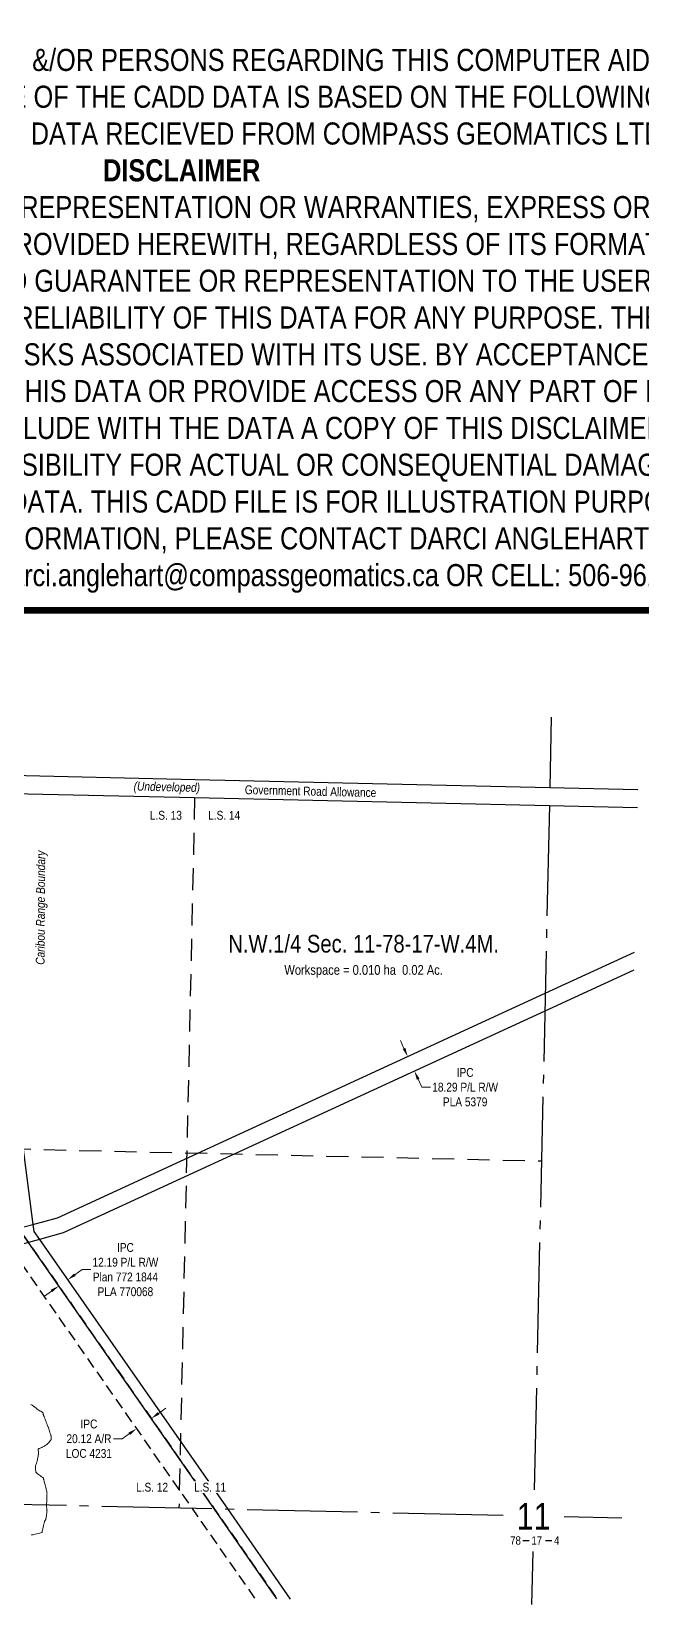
# Model space of a CAD drawing. Extents: x 402313 to 405098, y 6178605 to 6180387.
# Drawn here: x 403474 to 404166, y 6178605 to 6180387 of the extents above; entities that cross this region are included whole.
import ezdxf
from ezdxf.enums import TextEntityAlignment as Align

# ---------------------------------------------------------------- set-up
doc = ezdxf.new("R2010")
doc.units = 0
doc.header["$LTSCALE"] = 5
doc.header["$PDSIZE"] = 0.5
for name, pattern in [('DASHDOT2', [12.7, 6.35, -3.175, 0, -3.175]), ('foc-ACCESSROAD', [3.75, 2.5, -1.25]), ('foc-LSD', [8, 5, -3]), ('foc-QUARTERLINE', [33, 25, -3, 2, -3])]:
    doc.linetypes.add(name, pattern=pattern)
doc.layers.get('Defpoints').update_dxf_attribs({"color": 9})
for name, color, linetype in [('10', 1, 'Continuous'), ('9', 3, 'Continuous'), ('AS-WILDLIFE', 131, 'DASHDOT2'), ('C-AR', 13, 'foc-ACCESSROAD'), ('C-RW', 13, 'Continuous'), ('C-SYMBOL', 7, 'Continuous'), ('L-AREAREQUIRED', 7, 'Continuous'), ('L-ROAD-T', 7, 'Continuous'), ('L-SEC', 7, 'Continuous'), ('L-SECLBL', 7, 'Continuous'), ('L-SECQ', 8, 'foc-QUARTERLINE'), ('L-SECTION-LSD', 7, 'foc-LSD')]:
    doc.layers.add(name, color=color, linetype=linetype)
for name, color, linetype, lineweight in [('C-AR-T', 13, 'Continuous', 9), ('C-RW-T', 13, 'Continuous', 9), ('T-ELEVATION', 48, 'Continuous', 18), ('T-TEXT', 48, 'Continuous', 18)]:
    doc.layers.add(name, color=color, linetype=linetype, lineweight=lineweight)
doc.layers.add('DISCLAIMER', color=7, linetype='Continuous', plot=False)
doc.styles.add('100L', font='ARIALN.TTF', dxfattribs={"height": 11})
doc.styles.add('175L', font='ARIALN.TTF', dxfattribs={"height": 20})
doc.styles.add('240', font='ARIALN.TTF', dxfattribs={"height": 30})
doc.styles.add('80', font='ARIALN.TTF', dxfattribs={"height": 10})
doc.styles.add('80CG', font='ARIALN.TTF', dxfattribs={"height": 10})
doc.styles.add('80L', font='ARIALN.TTF', dxfattribs={"height": 10})
doc.styles.add('80LS', font='ARIALNI.TTF', dxfattribs={"height": 10})
doc.styles.add('SIMPLEX', font='ARIALN.TTF')
doc.dimstyles.new('Compass 5 000', dxfattribs={"dimscale": 5, "dimtxt": 9, "dimasz": 2, "dimexe": 0.2, "dimexo": 0.0625, "dimgap": 0.5, "dimtad": 0, "dimtih": 1, "dimtoh": 1, "dimzin": 0, "dimdsep": 46, "dimtxsty": '80CG', "dimcen": 0.1, "dimse1": 1, "dimse2": 1, "dimclrd": 256, "dimclrt": 256, "dimaunit": 1, "dimadec": 4, "dimazin": 0, "dimtfac": 0.06, "dimtofl": 0, "dimtmove": 0, "dimatfit": 1, "dimfxl": 0.2, "dimtolj": 1, "dimtzin": 0, "dimlwd": -1, "dimarcsym": 0})

# ---------------------------------------------------------------- blocks, each defined once
blk = doc.blocks.new('L-SECLBL')
at = {"layer": '9', "color": 7}
for p, q in [((-5.1, -27.8), (-12.3, -27.8)), ((20.7, -27.8), (13.5, -27.8))]:
    blk.add_line(p, q, dxfattribs=at)
at = {"layer": '10', "color": 2, "style": 'SIMPLEX'}
blk.add_attdef('SEC', text='', height=30, dxfattribs=at).set_placement((0, 0), align=Align.MIDDLE)
at = {"layer": '10', "color": 5, "style": '80L'}
blk.add_attdef('TWP', text='', height=9.5, dxfattribs=at).set_placement((-14.4, -27.4), align=Align.MIDDLE_RIGHT)
blk.add_attdef('RGE', text='', height=9.5, dxfattribs=at).set_placement((3.6, -27.4), align=Align.MIDDLE_CENTER)
blk.add_attdef('MER', text='', height=9.5, dxfattribs=at).set_placement((23.2, -27.4), align=Align.MIDDLE_LEFT)
blk = doc.blocks.new('*D493')
at = {"layer": 'C-RW-T', "transparency": 16777216}
for p, q in [((403896.5, 6179234.9), (403892.4, 6179243.9)), ((403912.6, 6179200.1), (403916.7, 6179191)), ((403916.7, 6179191), (403926.7, 6179191))]:
    blk.add_line(p, q, dxfattribs=at)
for points in [[(403898.1, 6179235.6), (403895, 6179234.2), (403900.7, 6179225.8)], [(403914.1, 6179200.8), (403911, 6179199.4), (403908.4, 6179209.2)]]:
    blk.add_solid(points, dxfattribs=at)
at = {"layer": 'Defpoints', "color": 0, "transparency": 16777216}
for p in [(403915.3, 6179232.5), (403922.9, 6179215.9), (403908.4, 6179209.2)]:
    blk.add_point(p, dxfattribs=at)
at = {"layer": 'C-RW-T', "transparency": 16777216, "insert": (403965.8, 6179191), "char_height": 10, "attachment_point": 5, "style": '80CG'}
blk.add_mtext('\\A1;IPC\\P18.29 P/L R/W\\PPLA 5379', dxfattribs=at)
blk = doc.blocks.new('*D494')
at = {"layer": 'C-RW-T', "transparency": 16777216}
for p, q in [((403523.6, 6178978.7), (403531.8, 6178984.4)), ((403531.8, 6178984.4), (403541.8, 6178984.4)), ((403497.2, 6178960.2), (403489, 6178954.5))]:
    blk.add_line(p, q, dxfattribs=at)
for points in [[(403496.2, 6178961.6), (403498.1, 6178958.9), (403505.4, 6178966)], [(403522.6, 6178980), (403524.5, 6178977.3), (403515.4, 6178972.9)]]:
    blk.add_solid(points, dxfattribs=at)
at = {"layer": 'Defpoints', "color": 0, "transparency": 16777216}
for p in [(403515.4, 6178972.9), (403628.5, 6178789.6), (403638.4, 6178796.6)]:
    blk.add_point(p, dxfattribs=at)
at = {"layer": 'C-RW-T', "transparency": 16777216, "insert": (403580.8, 6178984.4), "char_height": 10, "attachment_point": 5, "style": '80CG'}
blk.add_mtext('\\A1;IPC\\P12.19 P/L R/W\\PPlan 772 1844\\PPLA 770068', dxfattribs=at)
blk = doc.blocks.new('*D495')
at = {"layer": 'C-AR-T', "transparency": 16777216}
for p, q in [((403618.3, 6178821.6), (403626.5, 6178827.4)), ((403577.2, 6178792.9), (403567.2, 6178792.9)), ((403585.4, 6178798.7), (403577.2, 6178792.9))]:
    blk.add_line(p, q, dxfattribs=at)
for points in [[(403617.3, 6178823), (403619.3, 6178820.3), (403610.1, 6178815.9)], [(403584.4, 6178800), (403586.4, 6178797.3), (403593.6, 6178804.4)]]:
    blk.add_solid(points, dxfattribs=at)
at = {"layer": 'Defpoints', "color": 0, "transparency": 16777216}
for p in [(403593.6, 6178804.4), (403613.8, 6178810.6), (403597.3, 6178799)]:
    blk.add_point(p, dxfattribs=at)
at = {"layer": 'C-AR-T', "transparency": 16777216, "insert": (403539.5, 6178792.9), "char_height": 10, "attachment_point": 5, "style": '80CG'}
blk.add_mtext('\\A1;IPC\\P20.12 A/R\\PLOC 4231', dxfattribs=at)
blk = doc.blocks.new('Disclaimer_Legal')
at = {"layer": 'DISCLAIMER', "color": 254, "flags": 128}
blk.add_lwpolyline([(-3612.9, -1104.6, 37.5, 37.5, 0), (4096.1, -1104.6, 37.5, 37.5, 0.414214), (4171.1, -1029.6, 37.5, 37.5, 0), (4171.1, 2078.7, 37.5, 0, 0.414214), (4096.1, 2153.7, 0, 0, 0), (-3612.9, 2153.7, 0, 0, 0.414214), (-3687.9, 2078.7, 0, 0, 0), (-3687.9, -1029.6, 0, 37.5, 0.414214)], format="xyseb", close=True, dxfattribs=at)
at = {"layer": 'DISCLAIMER', "color": 254, "insert": (241.6, 533.9), "char_height": 125, "width": 7717.568, "attachment_point": 5, "style": '80'}
blk.add_mtext('NOTICE TO THE CORPORATION, PERSON &/OR PERSONS REGARDING THIS COMPUTER AIDED DESIGN AND DRAFTING (CADD) FILES. ACCEPTANCE OF THE CADD DATA IS BASED ON THE FOLLOWING DISCLAIMER WHICH COVERS ALL CADD DATA RECIEVED FROM COMPASS GEOMATICS LTD.\\P{\\fArial Narrow|b1|i0|c0|p34;DISCLAIMER}\\PCOMPASS GEOMATICS LTD. MAKES NO REPRESENTATION OR WARRANTIES, EXPRESS OR IMPLIED, WITH RESPECT TO THE REUSE OF THE DATA PROVIDED HEREWITH, REGARDLESS OF ITS FORMAT OR THE MEANS OF ITS TRANSMISSION. THERE IS NO GUARANTEE OR REPRESENTATION TO THE USER AS TO THE ACCURACY, CURRENCY, SUITABILITY OR RELIABILITY OF THIS DATA FOR ANY PURPOSE. THE USER ACCEPTS THE DATA "AS IS", AND ASSUMES ALL RISKS ASSOCIATED WITH ITS USE. BY ACCEPTANCE OF THIS DATA, THE USER AGREES NOT TO TRANSMIT THIS DATA OR PROVIDE ACCESS OR ANY PART OF IT TO ANOTHER PARTY UNLESS THE USER SHALL INCLUDE WITH THE DATA A COPY OF THIS DISCLAIMER. COMPASS GEOMATICS LTD. ASSUMES NO RESPONSIBILITY FOR ACTUAL OR CONSEQUENTIAL DAMAGE AS A RESULT OF ANY USER\'S RELIANCE ON THIS DATA. THIS CADD FILE IS FOR ILLUSTRATION PURPOSES ONLY.\\PIF YOU REQUIRE MORE ACCURATE INFORMATION, PLEASE CONTACT DARCI ANGLEHART AT COMPASS GEOMATICS LTD. VIA EMAIL: darci.anglehart@compassgeomatics.ca OR CELL: 506-961-7292', dxfattribs=at)

msp = doc.modelspace()

# ---------------------------------------------------------------- linework, layer by layer
at = {"layer": 'C-AR', "flags": 128}
msp.add_lwpolyline([(403727.664, 6178612.337), (403665.173, 6178701.86), (403656.745, 6178713.926), (403450.33, 6179009.64), (403439.212, 6179025.568), (403435.509, 6179030.873), (403427.512, 6179042.329), (403427.274, 6179044.168), (403400.445, 6179251.031), (403255.185, 6179430.978), (403255.856, 6179462.181), (403419.668, 6179259.251), (403446.848, 6179049.686), (403456.122, 6179036.496), (403459.826, 6179031.19), (403465.403, 6179023.201), (403470.944, 6179015.263), (403681.681, 6178713.355), (403752.597, 6178611.767)], dxfattribs=at)
at = {"layer": 'C-RW'}
for points in [[(403752.597, 6178611.767), (403681.681, 6178713.355), (403470.944, 6179015.263), (403465.403, 6179023.201), (403464.211, 6179032.388), (403459.826, 6179031.19), (403439.212, 6179025.568), (403245.334, 6178972.678), (403245.471, 6178979.032), (403435.509, 6179030.873), (403456.122, 6179036.496), (403463.42, 6179038.487), (403433.994, 6179265.376), (403256.356, 6179485.432), (403256.762, 6179504.335), (403445.639, 6179270.354), (403476.082, 6179035.625), (403477.106, 6179027.729), (403483.43, 6179018.669), (403696.786, 6178713.01), (403767.702, 6178611.421)], [(404157.068, 6179323.576), (404056.048, 6179277.099), (403510.236, 6179025.982), (403483.43, 6179018.669), (403470.944, 6179015.263), (403450.331, 6179009.64), (403244.924, 6178953.606), (403245.334, 6178972.678), (403439.212, 6179025.568), (403459.826, 6179031.19), (403464.211, 6179032.387), (403476.082, 6179035.625), (403503.963, 6179043.231), (404056.5, 6179297.442), (404157.52, 6179343.919)]]:
    msp.add_lwpolyline(points, dxfattribs=at)
at = {"layer": 'L-SEC'}
for p, q in [((403659.685, 6179539.176), (403257.706, 6179548.255)), ((404061.661, 6179530.096), (403659.685, 6179539.176)), ((403257.274, 6179528.15), (403659.247, 6179519.07)), ((403659.247, 6179519.07), (404061.22, 6179509.991)), ((404161.604, 6179527.837), (404061.661, 6179530.096)), ((404061.22, 6179509.991), (404161.157, 6179507.732))]:
    msp.add_line(p, q, dxfattribs=at)
at = {"layer": 'L-SECQ'}
for p, q in [((404063.413, 6179609.93), (404061.661, 6179530.096)), ((404061.22, 6179509.991), (404044.014, 6178735.103)), ((404008.83, 6178705.894), (403239.978, 6178723.472)), ((404143.286, 6178702.82), (404078.096, 6178704.311)), ((404042.46, 6178665.12), (404041.129, 6178605.171))]:
    msp.add_line(p, q, dxfattribs=at)
at = {"layer": 'L-SECTION-LSD'}
for p, q in [((403659.247, 6179519.07), (403641.455, 6178714.294)), ((403248.625, 6179125.811), (404052.284, 6179107.546))]:
    msp.add_line(p, q, dxfattribs=at)
at = {"layer": 'T-ELEVATION', "linetype": 'Continuous', "lineweight": 15, "elevation": 555}
msp.add_lwpolyline([(403474.3, 6178683.866), (403474.767, 6178683.985), (403475.75, 6178684.228), (403477.116, 6178684.563), (403478.732, 6178684.957), (403480.464, 6178685.379), (403482.181, 6178685.796), (403483.748, 6178686.177), (403485.033, 6178686.488), (403485.903, 6178686.699), (403486.226, 6178686.777), (403486.307, 6178686.777), (403486.384, 6178686.781), (403486.394, 6178686.858), (403486.401, 6178686.94), (403486.471, 6178687.268), (403486.662, 6178688.155), (403486.944, 6178689.465), (403487.29, 6178691.061), (403487.67, 6178692.809), (403488.057, 6178694.573), (403488.42, 6178696.217), (403488.733, 6178697.606), (403488.967, 6178698.603), (403489.092, 6178699.073), (403489.269, 6178699.435), (403489.557, 6178699.935), (403489.901, 6178700.505), (403490.242, 6178701.075), (403490.525, 6178701.576), (403490.692, 6178701.94), (403490.783, 6178702.366), (403490.925, 6178703.209), (403491.101, 6178704.352), (403491.295, 6178705.685), (403491.491, 6178707.091), (403491.674, 6178708.458), (403491.826, 6178709.673), (403491.933, 6178710.62), (403491.977, 6178711.188), (403491.957, 6178711.774), (403491.888, 6178712.595), (403491.789, 6178713.557), (403491.677, 6178714.567), (403491.572, 6178715.53), (403491.491, 6178716.352), (403491.453, 6178716.94), (403491.46, 6178717.497), (403491.492, 6178718.419), (403491.542, 6178719.6), (403491.604, 6178720.936), (403491.671, 6178722.324), (403491.737, 6178723.659), (403491.795, 6178724.837), (403491.839, 6178725.753), (403491.861, 6178726.304), (403491.88, 6178726.879), (403491.909, 6178727.686), (403491.939, 6178728.632), (403491.964, 6178729.623), (403491.977, 6178730.566), (403491.971, 6178731.37), (403491.937, 6178731.94), (403491.842, 6178732.44), (403491.635, 6178733.341), (403491.341, 6178734.552), (403490.985, 6178735.98), (403490.592, 6178737.533), (403490.186, 6178739.119), (403489.793, 6178740.646), (403489.437, 6178742.022), (403489.144, 6178743.155), (403488.936, 6178743.953), (403488.841, 6178744.324), (403488.736, 6178744.745), (403488.582, 6178745.357), (403488.416, 6178746.02), (403488.276, 6178746.595), (403488.199, 6178746.94), (403488.161, 6178747.31), (403488.123, 6178747.843), (403488.065, 6178748.361), (403487.969, 6178748.683), (403487.753, 6178748.836), (403487.368, 6178749.015), (403486.916, 6178749.199), (403486.501, 6178749.369), (403486.226, 6178749.502), (403485.934, 6178749.712), (403485.312, 6178750.175), (403484.45, 6178750.828), (403483.443, 6178751.607), (403482.381, 6178752.447), (403481.357, 6178753.286), (403480.464, 6178754.059), (403479.792, 6178754.701), (403479.435, 6178755.15), (403479.265, 6178755.685), (403479.131, 6178756.489), (403479.031, 6178757.472), (403478.964, 6178758.545), (403478.926, 6178759.617), (403478.916, 6178760.6), (403478.93, 6178761.404), (403478.968, 6178761.94), (403479.096, 6178762.5), (403479.343, 6178763.276), (403479.663, 6178764.182), (403480.013, 6178765.13), (403480.349, 6178766.034), (403480.625, 6178766.809), (403480.798, 6178767.367), (403480.919, 6178767.93), (403481.103, 6178768.886), (403481.33, 6178770.121), (403481.58, 6178771.519), (403481.831, 6178772.965), (403482.063, 6178774.346), (403482.257, 6178775.545), (403482.392, 6178776.448), (403482.447, 6178776.94), (403482.402, 6178777.473), (403482.279, 6178778.244), (403482.127, 6178779.124), (403481.997, 6178779.988), (403481.945, 6178780.58), (403481.953, 6178780.924), (403481.987, 6178781.09), (403482.014, 6178781.152), (403482.046, 6178781.199), (403482.151, 6178781.3), (403482.395, 6178781.468), (403482.852, 6178781.713), (403483.567, 6178782.04), (403484.355, 6178782.367), (403485.123, 6178782.674), (403485.777, 6178782.94), (403486.226, 6178783.142), (403486.641, 6178783.36), (403487.288, 6178783.701), (403488.091, 6178784.131), (403488.976, 6178784.613), (403489.867, 6178785.11), (403490.69, 6178785.587), (403491.369, 6178786.007), (403491.83, 6178786.335), (403492.279, 6178786.751), (403492.92, 6178787.408), (403493.679, 6178788.226), (403494.484, 6178789.126), (403495.26, 6178790.027), (403495.934, 6178790.849), (403496.43, 6178791.514), (403496.677, 6178791.94), (403496.753, 6178792.397), (403496.769, 6178793.071), (403496.74, 6178793.878), (403496.679, 6178794.731), (403496.599, 6178795.548), (403496.513, 6178796.242), (403496.437, 6178796.729), (403496.317, 6178797.171), (403496.071, 6178797.951), (403495.728, 6178798.988), (403495.316, 6178800.207), (403494.862, 6178801.528), (403494.394, 6178802.873), (403493.942, 6178804.165), (403493.533, 6178805.325), (403493.195, 6178806.276), (403492.956, 6178806.94), (403492.7, 6178807.619), (403492.286, 6178808.697), (403491.75, 6178810.076), (403491.133, 6178811.662), (403490.471, 6178813.356), (403489.803, 6178815.065), (403489.168, 6178816.691), (403488.604, 6178818.138), (403488.148, 6178819.311), (403487.84, 6178820.113), (403487.717, 6178820.448), (403487.679, 6178820.758), (403487.649, 6178821.205), (403487.611, 6178821.647), (403487.548, 6178821.94), (403487.394, 6178822.149), (403487.112, 6178822.457), (403486.774, 6178822.795), (403486.455, 6178823.097), (403486.226, 6178823.293), (403485.949, 6178823.46), (403485.451, 6178823.729), (403484.833, 6178824.055), (403484.195, 6178824.39), (403483.637, 6178824.69), (403483.26, 6178824.906), (403482.886, 6178825.165), (403482.1, 6178825.727), (403480.991, 6178826.524), (403479.649, 6178827.493), (403478.163, 6178828.568), (403476.622, 6178829.682), (403475.116, 6178830.772), (403473.734, 6178831.771)], dxfattribs=at)

# ---------------------------------------------------------------- block references
at = {"layer": 'Defpoints', "color": 6, "xscale": 0.2, "yscale": 0.2, "zscale": 0.2}
msp.add_blockref('Disclaimer_Legal', (403596.328, 6179952.072), dxfattribs=at)
at = {"layer": 'L-SECLBL', "color": 5}
msp.add_blockref('L-SECLBL', (404043.349, 6178705.109), dxfattribs=at).add_auto_attribs({'SEC': '11', 'TWP': '78', 'RGE': '17', 'MER': '4'})

# ---------------------------------------------------------------- texts
at = {"layer": 'AS-WILDLIFE', "insert": (403486.103, 6179394.297), "char_height": 10, "attachment_point": 5, "rotation": 89.69093, "style": '240'}
msp.add_mtext_dynamic_manual_height_columns('{\\fArial Narrow|b0|i1|c0|p34;Caribou Range Boundary}', width=144.70437, gutter_width=45, heights=[0], dxfattribs=at)
at = {"layer": 'C-SYMBOL', "color": 3, "style": '175L'}
msp.add_text('N.W.1/4 Sec. 11-78-17-W.4M.', height=19.99256, dxfattribs=at).set_placement((403850.755, 6179337.525), align=Align.BOTTOM_CENTER)
at = {"layer": 'L-AREAREQUIRED', "color": 5, "style": '100L'}
msp.add_text('Workspace = 0.010 ha  0.02 Ac.', height=10.99591, dxfattribs=at).set_placement((403850.755, 6179315.034), align=Align.BOTTOM_CENTER)
at = {"layer": 'L-ROAD-T', "style": '80L'}
msp.add_text('Government Road Allowance', height=10, rotation=358.705997, dxfattribs=at).set_placement((403790.621, 6179526.235), align=Align.MIDDLE_CENTER)
at = {"layer": 'T-TEXT', "style": '80LS'}
msp.add_text('(Undeveloped)', height=10, rotation=358.705997, dxfattribs=at).set_placement((403627.791, 6179531.149), align=Align.MIDDLE_CENTER)

# ---------------------------------------------------------------- dimensions: what is measured, and where the dimension line sits
at = {"layer": 'C-RW-T'}
dim = msp.add_aligned_dim(p1=(403915.301, 6179232.479), p2=(403922.946, 6179215.861), distance=-16.043, text='IPC\\P18.29 P/L R/W\\PPLA 5379', dimstyle='Compass 5 000', dxfattribs=at)
dim.commit()
dim.dimension.update_dxf_attribs({"geometry": '*D493', "text_midpoint": (403965.817, 6179190.987)})
dim = msp.add_linear_dim(base=(403515.352, 6178972.938), p1=(403628.451, 6178789.621), p2=(403638.445, 6178796.598), angle=34.916607, text='IPC\\P12.19 P/L R/W\\PPlan 772 1844\\PPLA 770068', dimstyle='Compass 5 000', dxfattribs=at)
dim.commit()
dim.dimension.update_dxf_attribs({"geometry": '*D494', "text_midpoint": (403580.838, 6178984.386), "dimtype": 161})

# ---------------------------------------------------------------- next in the draw order: texts
at = {"layer": 'L-SECTION-LSD', "char_height": 10, "attachment_point": 1, "style": '100L', "bg_fill": 3, "bg_fill_color": 256, "bg_fill_transparency": 0}
for s, width, insert, box_fill_scale in [('\\pi1.88879;L.S. 13', 36.83422, (403606.635, 6179503.916), 1.5), ('L.S. 14', 36.9982, (403674.594, 6179503.916), 1.5), ('\\pi2.22769;L.S. 12', 37.11172, (403590.66, 6178743.071), 1.5), ('L.S. 11', 36.4495, (403658.62, 6178743.071), 1.15)]:
    msp.add_mtext_dynamic_manual_height_columns(s, width=width, gutter_width=55, heights=[0], dxfattribs=dict(at, insert=insert, box_fill_scale=box_fill_scale))

# ---------------------------------------------------------------- next in the draw order: dimensions: what is measured, and where the dimension line sits
at = {"layer": 'C-AR-T'}
dim = msp.add_aligned_dim(p1=(403613.832, 6178810.558), p2=(403597.332, 6178799.041), distance=-6.519, text='IPC\\P20.12 A/R\\PLOC 4231', dimstyle='Compass 5 000', dxfattribs=at)
dim.commit()
dim.dimension.update_dxf_attribs({"geometry": '*D495', "text_midpoint": (403539.466, 6178792.939)})

doc.saveas('drawing.dxf')
